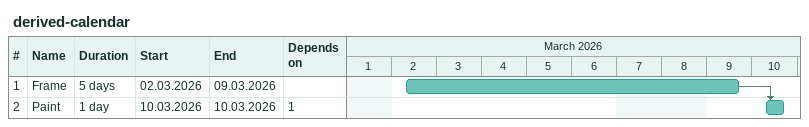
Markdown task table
derived-calendar

| ID | Task | Duration | Start | Finish | Predecessors |
|---|---|---|---|---|---|
| 1 | Frame | 5d | 2026-03-02 | 2026-03-09 |  |
| 2 | Paint | 1d | 2026-03-10 | 2026-03-10 | 1 |
